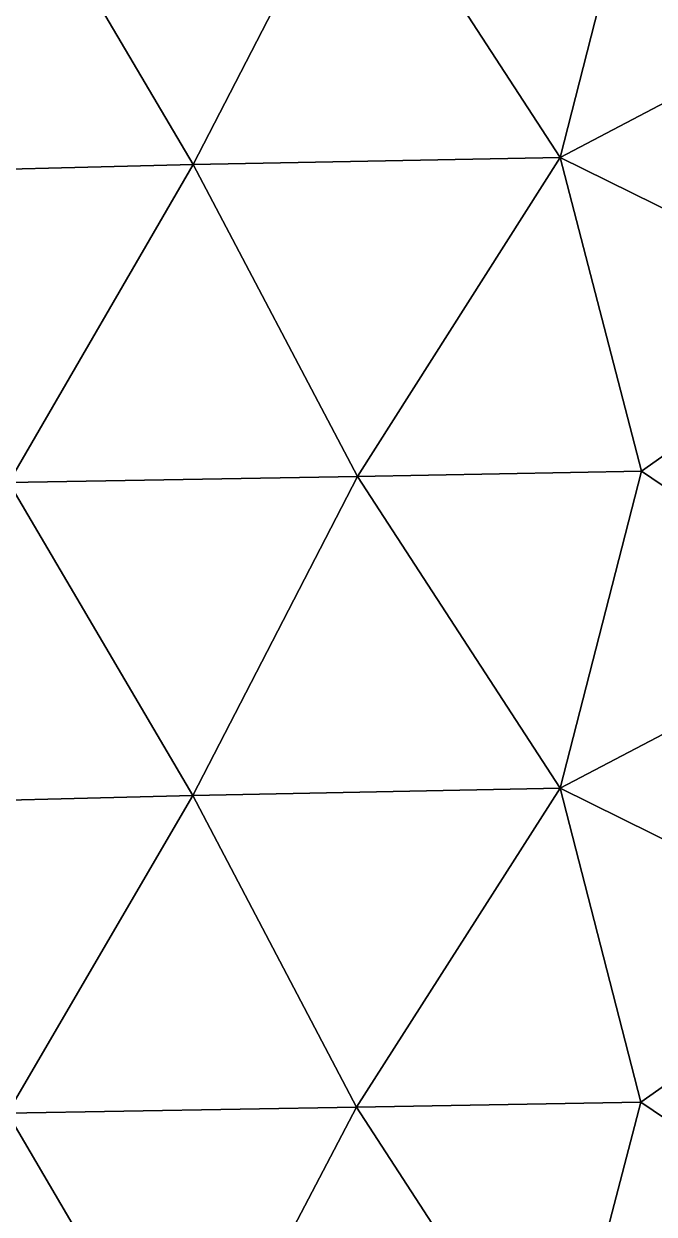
# Model space of a CAD drawing. Header units: metres. Extents: x 0 to 72, y -280 to 0.
# Drawn here: x 27.67 to 47.99, y -177.09 to -138.72 of the extents above; entities that cross this region are included whole.
import ezdxf

# ---------------------------------------------------------------- set-up
doc = ezdxf.new("R2010")
doc.units = ezdxf.units.M

msp = doc.modelspace()

# ---------------------------------------------------------------- linework, layer by layer
at = {"layer": 'layer', "color": 0}
for points in [[(33.1334, -143.263), (38.4255, -132.983), (27.19, -133.181)], [(44.9624, -143.028), (38.4255, -132.983), (33.1334, -143.263)], [(44.9624, -143.028), (47.5752, -132.811), (38.4255, -132.983)], [(44.9624, -143.028), (54.937, -137.783), (47.5752, -132.811)], [(33.1334, -143.263), (27.19, -133.181), (22.9366, -143.515)], [(54.9391, -147.952), (54.937, -137.783), (44.9624, -143.028)], [(38.4288, -153.314), (44.9624, -143.028), (33.1334, -143.263)], [(47.5801, -153.146), (44.9624, -143.028), (38.4288, -153.314)], [(47.5801, -153.146), (54.9391, -147.952), (44.9624, -143.028)], [(27.1908, -153.506), (33.1334, -143.263), (22.9366, -143.515)], [(38.4288, -153.314), (33.1334, -143.263), (27.1908, -153.506)], [(54.9376, -158.121), (54.9391, -147.952), (47.5801, -153.146)], [(33.1176, -163.596), (38.4288, -153.314), (27.1908, -153.506)], [(44.9542, -163.361), (38.4288, -153.314), (33.1176, -163.596)], [(44.9542, -163.361), (47.5801, -153.146), (38.4288, -153.314)], [(44.9542, -163.361), (54.9376, -158.121), (47.5801, -153.146)], [(33.1176, -163.596), (27.1908, -153.506), (22.9094, -163.856)], [(54.9326, -168.289), (54.9376, -158.121), (44.9542, -163.361)], [(38.3963, -173.635), (44.9542, -163.361), (33.1176, -163.596)], [(47.5624, -173.474), (44.9542, -163.361), (38.3963, -173.635)], [(47.5624, -173.474), (54.9326, -168.289), (44.9542, -163.361)], [(27.1471, -173.834), (33.1176, -163.596), (22.9094, -163.856)], [(38.3963, -173.635), (33.1176, -163.596), (27.1471, -173.834)], [(54.9204, -178.449), (54.9326, -168.289), (47.5624, -173.474)], [(33.0344, -183.876), (38.3963, -173.635), (27.1471, -173.834)], [(44.9062, -183.66), (38.3963, -173.635), (33.0344, -183.876)], [(44.9062, -183.66), (47.5624, -173.474), (38.3963, -173.635)], [(44.9062, -183.66), (54.9204, -178.449), (47.5624, -173.474)], [(33.0344, -183.876), (27.1471, -173.834), (22.81, -184.134)]]:
    msp.add_3dface(points, dxfattribs=at)

doc.saveas('drawing.dxf')
